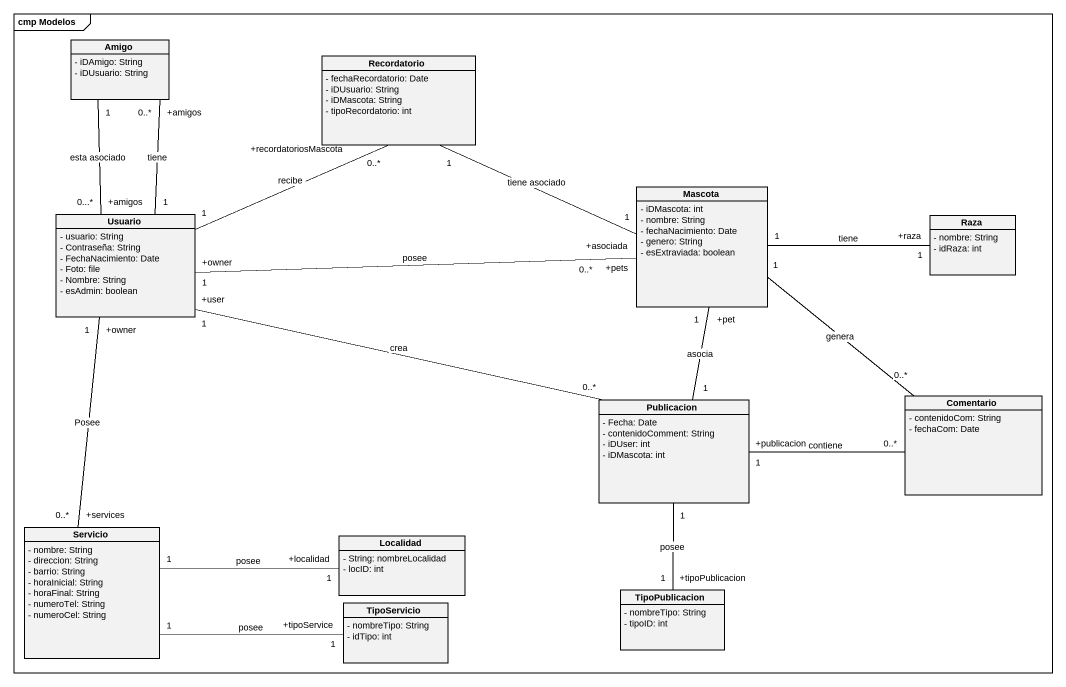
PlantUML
@startuml
mainframe cmp Modelos
hide circle
hide empty members
skinparam classAttributeIconSize 0
class Amigo {
  - iDAmigo: String
  - iDUsuario: String
}
class Recordatorio {
  - fechaRecordatorio: Date
  - iDUsuario: String
  - iDMascota: String
  - tipoRecordatorio: int
}
class Usuario {
  - usuario: String
  - Contraseña: String
  - FechaNacimiento: Date
  - Foto: file
  - Nombre: String
  - esAdmin: boolean
}
class Mascota {
  - iDMascota: int
  - nombre: String
  - fechaNacimiento: Date
  - genero: String
  - esExtraviada: boolean
}
class Raza {
  - nombre: String
  - idRaza: int
}
class Publicacion {
  - Fecha: Date
  - contenidoComment: String
  - iDUser: int
  - iDMascota: int
}
class Comentario {
  - contenidoCom: String
  - fechaCom: Date
}
class Servicio {
  - nombre: String
  - direccion: String
  - barrio: String
  - horaInicial: String
  - horaFinal: String
  - numeroTel: String
  - numeroCel: String
}
class Localidad {
  - String: nombreLocalidad
  - locID: int
}
class TipoServicio {
  - nombreTipo: String
  - idTipo: int
}
class TipoPublicacion {
  - nombreTipo: String
  - tipoID: int
}
Recordatorio "1" -right- "+asociada\n1" Mascota : tiene asociado
Usuario "1" -up- "+amigos\n0..*" Amigo : tiene
Usuario "+amigos\n0...*" -up- "1" Amigo : esta asociado
Usuario "1" -up- "+recordatoriosMascota\n0..*" Recordatorio : recibe
Usuario "+owner\n1" -right- "+pets\n0..*" Mascota : posee
Usuario "+user\n1" -right- "0..*" Publicacion : crea
Usuario "+owner\n1" -- "+services\n0..*" Servicio : Posee
Mascota "1" -right- "+raza\n1" Raza : tiene
Mascota "1" -- "0..*" Comentario : genera
Publicacion "1" -up- "+pet\n1" Mascota : asocia
Publicacion "1" -- "+tipoPublicacion\n1" TipoPublicacion : posee
Comentario "0..*" -left- "+publicacion\n1" Publicacion : contiene
Servicio "1" -right- "+localidad\n1" Localidad : posee
Servicio "1" -right- "+tipoService\n1" TipoServicio : posee
@enduml
